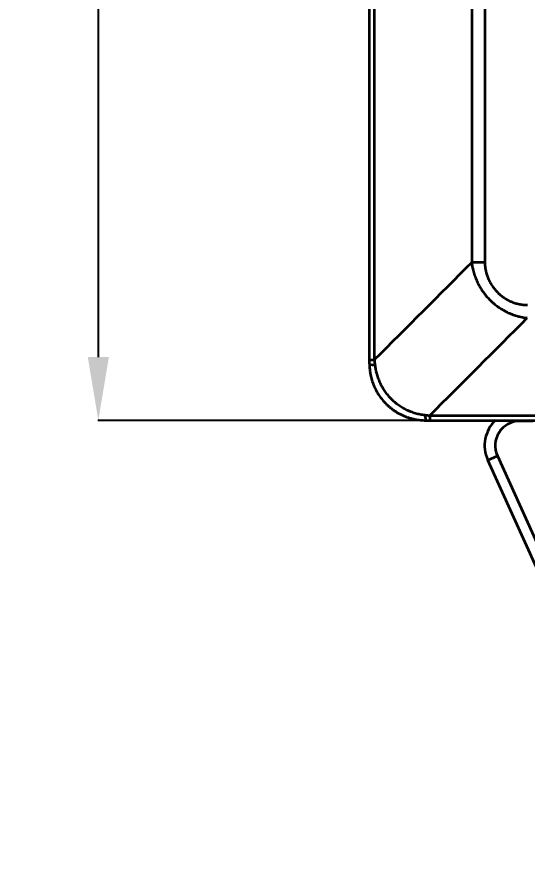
# Model space of a CAD drawing. Header units: millimetres. Extents: x 189 to 622, y 122 to 739.
# Drawn here: x 188.7 to 334, y 141 to 379.3 of the extents above; entities that cross this region are included whole.
import ezdxf

# ---------------------------------------------------------------- set-up
doc = ezdxf.new("R2010")
doc.units = ezdxf.units.MM
doc.layers.add('1', color=7, linetype='Continuous', lineweight=18)
doc.layers.add('尺寸线层', color=3, linetype='Continuous', lineweight=18)
doc.styles.add('HZ', font='', dxfattribs={"width": 0.8})
doc.styles.get('HZ').set_extended_font_data('宋体')
doc.dimstyles.new('JP20', dxfattribs={"dimtxt": 20, "dimasz": 18, "dimexe": 0.18, "dimexo": 0.0625, "dimgap": 0.09, "dimtad": 1, "dimdec": 1, "dimzin": 12, "dimdsep": 46, "dimtxsty": 'HZ', "dimcen": 0.09, "dimdle": 36, "dimclrd": 136, "dimclre": 4, "dimclrt": 6, "dimadec": 0, "dimazin": 0, "dimtfac": 1, "dimtdec": 1, "dimtmove": 0, "dimatfit": 3, "dimfxl": 1, "dimtolj": 1, "dimarcsym": 0})

# ---------------------------------------------------------------- blocks, each defined once
blk = doc.blocks.new('*X20')
at = {"layer": 'Defpoints', "color": 0}
for p in [(306.3, 658.66), (211.93, 264.46), (306.3, 264.46)]:
    blk.add_point(p, dxfattribs=at)
at = {"layer": '尺寸线层', "color": 4, "linetype": 'Continuous', "lineweight": -2}
for p, q in [((306.23, 658.66), (211.75, 658.66)), ((306.23, 264.46), (211.75, 264.46))]:
    blk.add_line(p, q, dxfattribs=at)
at = {"layer": '尺寸线层', "color": 136, "linetype": 'Continuous', "lineweight": -2}
blk.add_line((211.93, 640.66), (211.93, 282.46), dxfattribs=at)
at = {"layer": '尺寸线层', "color": 136}
for points in [[(214.93, 640.66), (208.93, 640.66), (211.93, 658.66)], [(208.93, 282.46), (214.93, 282.46), (211.93, 264.46)]]:
    blk.add_solid(points, dxfattribs=at)
at = {"layer": '尺寸线层', "color": 6, "insert": (201.84, 461.56), "char_height": 20, "attachment_point": 5, "rotation": 90, "style": 'HZ', "bg_fill": 3, "box_fill_scale": 1.1, "bg_fill_color": 256, "bg_fill_true_color": 13158600, "bg_fill_transparency": 0}
blk.add_mtext('\\A1;394', dxfattribs=at)

msp = doc.modelspace()

# ---------------------------------------------------------------- linework, layer by layer
at = {"layer": '1', "color": 0, "linetype": 'Continuous', "lineweight": 35}
for p, q in [((289.1, 280.56), (289.1, 642.56)), ((321.93, 309.4), (318.22, 309.38)), ((331.88, 264.46), (331.88, 264.26)), ((335.57, 264.26), (331.88, 264.26)), ((322.77, 253.14), (325.5, 254.37)), ((373.5, 141.04), (322.77, 253.14)), ((325.5, 254.37), (373.93, 147.35))]:
    msp.add_line(p, q, dxfattribs=at)
for radius, start in [(10, 133.5383), (7, 90)]:
    msp.add_arc((331.88, 257.26), radius, start, 204.3489, dxfattribs=at)
for centre, major_axis, ratio, start_param, end_param in [((294.2, 281.67), (5.1, 0), 0.007069, 3.141593, 3.898103), ((294.2, 280.56), (5.1, 0), 0.094244, 3.141593, 3.943358), ((305.2, 269.56), (0, 5.1), 0.094512, 2.33963, 3.141593), ((306.31, 269.56), (0, -5.1), 0.007931, 5.526272, 6.283185)]:
    msp.add_ellipse(centre, major_axis=major_axis, ratio=ratio, start_param=start_param, end_param=end_param, dxfattribs=at)
for points, knots in [([(290.49, 641.47), (290.48, 641.24), (290.48, 641), (290.48, 640.54), (290.47, 640.3), (290.47, 639.6), (290.47, 639.13), (290.47, 637.72), (290.48, 636.79), (290.48, 633.98), (290.48, 632.1), (290.48, 626.48), (290.48, 622.73), (290.48, 611.49), (290.48, 603.99), (290.48, 581.5), (290.48, 566.51), (290.48, 536.52), (290.48, 521.53), (290.48, 491.54), (290.48, 461.56), (290.48, 431.57), (290.48, 401.59), (290.48, 386.59), (290.48, 356.61), (290.48, 341.62), (290.48, 319.13), (290.48, 311.63), (290.48, 300.39), (290.48, 296.64), (290.48, 291.02), (290.48, 289.14), (290.48, 286.33), (290.47, 285.39), (290.47, 283.99), (290.47, 283.52), (290.47, 282.82), (290.48, 282.58), (290.48, 282.11), (290.48, 281.88), (290.49, 281.65)], [0, 0, 0, 0, 0.702788, 0.702788, 1.405576, 1.405576, 2.811152, 2.811152, 5.622305, 5.622305, 11.244609, 11.244609, 22.489219, 22.489219, 44.978437, 44.978437, 89.956875, 89.956875, 134.935312, 134.935312, 179.91375, 224.892187, 224.892187, 269.870625, 269.870625, 314.849062, 314.849062, 337.338281, 337.338281, 348.58289, 348.58289, 354.205195, 354.205195, 357.016347, 357.016347, 358.421923, 358.421923, 359.124712, 359.124712, 359.8275, 359.8275, 359.8275, 359.8275]), ([(318.22, 613.74), (318.21, 612.95), (318.21, 612.16), (318.2, 610.57), (318.2, 609.78), (318.2, 607.4), (318.2, 605.81), (318.21, 601.06), (318.21, 597.89), (318.2, 588.38), (318.21, 582.04), (318.21, 563.01), (318.21, 550.33), (318.21, 524.97), (318.21, 512.29), (318.21, 486.92), (318.21, 461.56), (318.21, 436.2), (318.21, 410.83), (318.21, 398.15), (318.21, 372.79), (318.21, 360.1), (318.21, 341.08), (318.2, 334.74), (318.21, 325.23), (318.21, 322.06), (318.2, 317.3), (318.2, 315.72), (318.2, 313.34), (318.2, 312.55), (318.21, 310.96), (318.21, 310.17), (318.22, 309.38)], [0, 0, 0, 0, 2.377849, 2.377849, 4.755699, 4.755699, 9.511398, 9.511398, 19.022796, 19.022796, 38.045592, 38.045592, 76.091184, 76.091184, 114.136776, 114.136776, 152.182368, 190.227959, 190.227959, 228.273551, 228.273551, 266.319143, 266.319143, 285.341939, 285.341939, 294.853337, 294.853337, 299.609036, 299.609036, 301.986886, 301.986886, 304.364735, 304.364735, 304.364735, 304.364735]), ([(321.93, 613.72), (321.93, 612.93), (321.92, 612.14), (321.92, 610.55), (321.92, 609.76), (321.92, 607.38), (321.93, 605.8), (321.93, 601.04), (321.93, 597.87), (321.93, 588.36), (321.93, 582.02), (321.93, 563), (321.93, 550.32), (321.93, 524.96), (321.93, 499.6), (321.93, 461.56), (321.93, 423.52), (321.93, 398.16), (321.93, 372.8), (321.93, 360.12), (321.93, 341.1), (321.93, 334.76), (321.93, 325.25), (321.93, 322.08), (321.93, 317.32), (321.92, 315.74), (321.92, 313.36), (321.92, 312.57), (321.92, 310.98), (321.93, 310.19), (321.93, 309.4)], [0, 0, 0, 0, 2.377551, 2.377551, 4.755101, 4.755101, 9.510202, 9.510202, 19.020405, 19.020405, 38.040809, 38.040809, 76.081619, 76.081619, 114.122428, 152.163237, 190.204047, 228.244856, 228.244856, 266.285665, 266.285665, 285.30607, 285.30607, 294.816272, 294.816272, 299.571373, 299.571373, 301.948924, 301.948924, 304.326475, 304.326475, 304.326475, 304.326475]), ([(318.22, 309.38), (318.22, 309.37), (318.22, 309.36), (318.22, 309.35), (318.22, 309.32), (318.23, 309.27), (318.24, 309.16), (318.27, 308.94), (318.33, 308.51), (318.44, 307.89), (318.55, 307.4), (318.64, 307.04), (318.67, 306.92), (318.74, 306.67), (318.78, 306.55), (318.88, 306.19), (318.96, 305.95), (319.12, 305.47), (319.21, 305.24), (319.48, 304.54), (319.68, 304.08), (320.11, 303.17), (320.35, 302.73), (320.73, 302.08), (320.87, 301.87), (321.14, 301.45), (321.28, 301.24), (321.72, 300.62), (322.03, 300.22), (322.68, 299.45), (323.02, 299.08), (323.42, 298.68), (323.47, 298.63), (323.56, 298.54), (323.69, 298.41), (324.01, 298.11), (324.3, 297.86), (324.87, 297.38), (325.27, 297.07), (326.09, 296.49), (326.51, 296.22), (327.16, 295.84), (327.38, 295.71), (327.71, 295.53), (327.82, 295.47), (328.05, 295.36), (328.16, 295.3), (328.72, 295.03), (329.18, 294.83), (330.11, 294.47), (330.59, 294.31), (331.12, 294.15), (331.18, 294.14), (331.3, 294.1), (331.48, 294.05), (331.91, 293.94), (332.28, 293.86), (332.65, 293.79), (332.77, 293.77), (333.02, 293.72), (333.27, 293.68), (333.58, 293.64), (333.8, 293.61), (333.91, 293.6), (333.96, 293.6), (333.99, 293.59), (334, 293.59), (334.01, 293.59), (334.01, 293.59), (334.02, 293.59)], [0, 0, 0, 0, 0.023536, 0.023536, 0.047072, 0.094144, 0.188289, 0.376577, 0.753155, 1.50631, 2.259465, 2.259465, 2.636042, 2.636042, 3.01262, 3.01262, 3.765774, 3.765774, 4.518929, 4.518929, 6.025239, 6.025239, 7.531549, 7.531549, 8.284704, 8.284704, 9.037859, 9.037859, 10.544168, 10.544168, 12.050478, 12.050478, 12.238767, 12.238767, 12.427056, 12.803633, 13.556788, 13.556788, 15.063098, 15.063098, 16.569407, 16.569407, 17.322562, 17.322562, 17.69914, 17.69914, 18.075717, 18.075717, 19.582027, 19.582027, 21.088337, 21.088337, 21.276625, 21.276625, 21.464914, 21.841492, 22.594646, 22.594646, 22.971224, 22.971224, 23.347801, 23.724379, 23.912667, 24.006812, 24.053884, 24.07742, 24.089188, 24.089188, 24.100956, 24.100956, 24.100956, 24.100956]), ([(321.93, 309.4), (321.93, 309), (321.95, 308.6), (322.03, 307.82), (322.1, 307.43), (322.2, 306.94), (322.23, 306.8), (322.27, 306.65), (322.29, 306.55), (322.3, 306.51), (322.37, 306.27), (322.43, 306.08), (322.61, 305.51), (322.75, 305.14), (323.06, 304.42), (323.23, 304.07), (323.51, 303.55), (323.61, 303.38), (323.77, 303.13), (323.85, 303), (323.93, 302.88), (323.98, 302.8), (324.01, 302.76), (324.26, 302.39), (324.74, 301.75), (325.27, 301.17), (325.59, 300.85), (325.63, 300.81), (325.7, 300.75), (325.8, 300.64), (326.06, 300.41), (326.28, 300.21), (326.74, 299.84), (327.05, 299.6), (327.7, 299.16), (328.04, 298.96), (328.56, 298.67), (328.73, 298.58), (328.96, 298.47), (329, 298.45), (329.09, 298.41), (329.23, 298.35), (329.36, 298.28), (329.82, 298.09), (330.19, 297.95), (330.93, 297.71), (331.31, 297.61), (332.08, 297.46), (332.47, 297.4), (332.96, 297.35), (333.06, 297.34), (333.26, 297.32), (333.56, 297.3), (333.86, 297.29), (334.06, 297.29)], [0, 0, 0, 0, 1.184941, 1.184941, 2.369882, 2.369882, 2.666117, 2.814234, 2.814234, 2.962352, 2.962352, 3.554822, 3.554822, 4.739763, 4.739763, 5.924704, 5.924704, 6.517174, 6.517174, 6.81341, 6.961527, 6.961527, 7.109645, 7.109645, 8.294586, 9.479526, 9.479526, 9.627644, 9.627644, 9.775761, 10.071997, 10.664467, 10.664467, 11.849408, 11.849408, 13.034349, 13.034349, 13.626819, 13.626819, 13.774937, 13.774937, 13.923054, 14.219289, 14.219289, 15.40423, 15.40423, 16.589171, 16.589171, 17.774112, 17.774112, 18.070347, 18.070347, 18.366582, 18.959053, 18.959053, 18.959053, 18.959053]), ([(290.49, 281.65), (290.49, 281.64), (290.49, 281.64), (290.49, 281.64), (290.49, 281.64), (290.49, 281.64), (290.49, 281.63), (290.49, 281.62), (290.49, 281.59), (290.5, 281.54), (290.51, 281.44), (290.53, 281.23), (290.56, 281.05), (290.6, 280.69), (290.62, 280.45), (290.65, 280.21)], [0, 0, 0, 0, 0.001407, 0.001407, 0.002814, 0.005628, 0.011257, 0.022513, 0.045027, 0.090053, 0.180107, 0.360214, 0.720427, 0.720427, 1.440855, 1.440855, 1.440855, 1.440855]), ([(289.1, 280.56), (289.1, 280.03), (289.12, 279.5), (289.18, 278.91), (289.19, 278.84), (289.2, 278.71), (289.21, 278.64), (289.24, 278.45), (289.29, 278.05), (289.36, 277.66), (289.51, 276.89), (289.64, 276.38), (289.94, 275.38), (290.12, 274.89), (290.42, 274.16), (290.53, 273.91), (290.67, 273.62), (290.7, 273.56), (290.76, 273.44), (290.85, 273.26), (290.94, 273.08), (291.25, 272.5), (291.52, 272.05), (292.1, 271.18), (292.41, 270.76), (293.08, 269.95), (293.43, 269.55), (294, 268.99), (294.19, 268.81), (294.58, 268.45), (294.78, 268.28), (295.09, 268.03), (295.24, 267.9), (295.4, 267.78), (295.51, 267.7), (295.56, 267.66), (295.83, 267.46), (296.04, 267.31), (296.7, 266.87), (297.15, 266.6), (298.08, 266.11), (298.55, 265.89), (299.28, 265.58), (299.52, 265.49), (299.9, 265.36), (300.02, 265.31), (300.27, 265.23), (300.4, 265.19), (301.03, 265), (301.55, 264.87), (302.58, 264.66), (303.09, 264.59), (304.14, 264.48), (304.67, 264.46), (305.2, 264.46)], [0, 0, 0, 0, 1.580497, 1.580497, 1.778059, 1.778059, 1.975622, 1.975622, 2.370746, 3.160995, 3.160995, 4.741492, 4.741492, 6.321989, 6.321989, 7.112238, 7.112238, 7.3098, 7.3098, 7.507362, 7.902487, 7.902487, 9.482984, 9.482984, 11.063481, 11.063481, 12.643979, 12.643979, 13.434227, 13.434227, 14.224476, 14.224476, 14.6196, 14.817162, 14.817162, 15.014725, 15.014725, 15.804973, 15.804973, 17.38547, 17.38547, 18.965968, 18.965968, 19.756216, 19.756216, 20.151341, 20.151341, 20.546465, 20.546465, 22.126962, 22.126962, 23.70746, 23.70746, 25.287957, 25.287957, 25.287957, 25.287957]), ([(290.65, 280.21), (290.7, 279.76), (290.77, 279.31), (290.88, 278.76), (290.9, 278.64), (290.95, 278.42), (291.03, 278.09), (291.11, 277.76), (291.3, 277.11), (291.44, 276.68), (291.68, 276.05), (291.77, 275.84), (291.94, 275.43), (292.13, 275.02), (292.33, 274.61), (292.49, 274.31), (292.55, 274.21), (292.66, 274.02), (292.71, 273.92), (293, 273.43), (293.24, 273.05), (293.76, 272.31), (294.04, 271.96), (294.62, 271.27), (294.92, 270.93), (295.57, 270.29), (295.9, 269.98), (296.33, 269.62), (296.42, 269.55), (296.6, 269.4), (296.69, 269.33), (296.96, 269.12), (297.14, 268.99), (297.7, 268.6), (298.08, 268.36), (298.85, 267.9), (299.25, 267.69), (299.86, 267.4), (300.07, 267.31), (300.38, 267.17), (300.48, 267.13), (300.69, 267.04), (300.8, 267), (301.33, 266.8), (301.76, 266.66), (302.63, 266.41), (303.07, 266.31), (303.95, 266.13), (304.4, 266.06), (304.85, 266.01)], [0, 0, 0, 0, 1.356254, 1.356254, 1.695317, 1.695317, 2.03438, 2.712507, 2.712507, 4.068761, 4.068761, 4.746888, 4.746888, 5.425014, 6.103141, 6.103141, 6.442205, 6.442205, 6.781268, 6.781268, 8.137522, 8.137522, 9.493775, 9.493775, 10.850029, 10.850029, 12.206282, 12.206282, 12.545346, 12.545346, 12.884409, 12.884409, 13.562536, 13.562536, 14.91879, 14.91879, 16.275043, 16.275043, 16.95317, 16.95317, 17.292233, 17.292233, 17.631297, 17.631297, 18.98755, 18.98755, 20.343804, 20.343804, 21.700058, 21.700058, 21.700058, 21.700058]), ([(304.85, 266.01), (305.09, 265.99), (305.33, 265.96), (305.69, 265.92), (305.87, 265.9), (306.08, 265.87), (306.18, 265.86), (306.23, 265.86), (306.26, 265.85), (306.27, 265.85), (306.28, 265.85), (306.28, 265.85), (306.28, 265.85), (306.28, 265.85)], [0, 0, 0, 0, 0.721378, 0.721378, 1.082067, 1.262411, 1.352584, 1.39767, 1.420213, 1.431484, 1.43712, 1.43712, 1.442756, 1.442756, 1.442756, 1.442756]), ([(305.2, 264.46), (305.38, 264.46), (305.57, 264.46), (305.94, 264.46), (306.13, 264.46), (306.31, 264.46)], [0, 0, 0, 0, 0.55753, 0.55753, 1.11506, 1.11506, 1.11506, 1.11506]), ([(306.28, 265.85), (306.41, 265.85), (306.54, 265.85), (306.8, 265.84), (307.19, 265.84), (307.84, 265.83), (308.37, 265.83), (308.89, 265.83), (309.15, 265.83), (310.45, 265.84), (311.49, 265.84), (314.61, 265.84), (316.69, 265.84), (322.94, 265.84), (327.1, 265.84), (335.42, 265.84), (339.59, 265.84), (347.91, 265.84), (352.08, 265.84), (372.89, 265.84), (389.54, 265.84), (439.5, 265.84), (472.81, 265.84), (506.11, 265.84)], [0, 0, 0, 0, 0.390287, 0.390287, 0.780573, 1.561146, 2.341719, 2.341719, 3.122292, 3.122292, 6.244585, 6.244585, 12.489169, 12.489169, 24.978338, 24.978338, 37.467507, 37.467507, 49.956676, 49.956676, 99.913352, 99.913352, 199.826705, 199.826705, 199.826705, 199.826705]), ([(306.31, 264.46), (306.83, 264.46), (307.35, 264.46), (308.39, 264.46), (308.91, 264.46), (310.47, 264.46), (311.51, 264.46), (314.64, 264.46), (316.72, 264.46), (322.96, 264.46), (327.12, 264.46), (335.45, 264.46), (339.61, 264.46), (347.93, 264.46), (368.74, 264.46), (389.55, 264.46), (439.5, 264.46), (472.8, 264.46), (506.1, 264.46)], [0, 0, 0, 0, 1.560819, 1.560819, 3.121637, 3.121637, 6.243274, 6.243274, 12.486548, 12.486548, 24.973096, 24.973096, 37.459644, 37.459644, 49.946192, 99.892384, 99.892384, 199.784768, 199.784768, 199.784768, 199.784768])]:
    msp.add_open_spline(points, degree=3, knots=knots, dxfattribs=at)
for points in [[(318.22, 309.38), (308.97, 300.13), (299.73, 290.89), (290.49, 281.65)], [(306.28, 265.85), (315.53, 275.1), (324.77, 284.34), (334.02, 293.59)]]:
    msp.add_open_spline(points, degree=3, dxfattribs=at)

# ---------------------------------------------------------------- next in the draw order: dimensions: what is measured, and where the dimension line sits
at = {"layer": '尺寸线层', "color": 0}
dim = msp.add_linear_dim(base=(211.93, 264.46), p1=(306.3, 658.66), p2=(306.3, 264.46), angle=90, dimstyle='JP20', override={"dimscale": 1, "dimdec": 0, "dimsah": 1, "dimtfill": 1, "dimtzin": 8}, dxfattribs=at)
dim.commit()
dim.dimension.update_dxf_attribs({"geometry": '*X20', "text_midpoint": (201.84, 461.56)})

doc.saveas('drawing.dxf')
